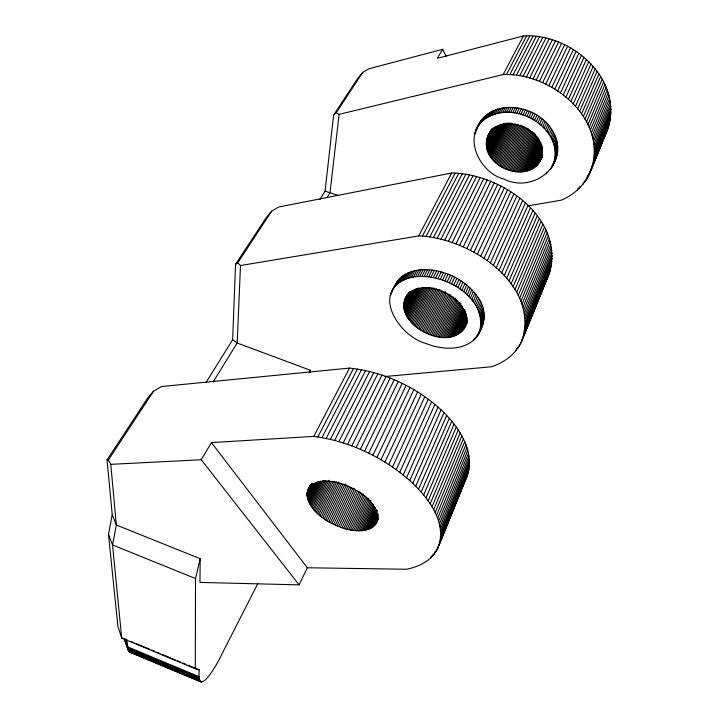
<?xml version="1.0" encoding="UTF-8"?>
<svg xmlns="http://www.w3.org/2000/svg" width="718" height="718" viewBox="0 0 718 718"><rect width="100%" height="100%" fill="white"/><g stroke="black" fill="none" stroke-linecap="round" stroke-linejoin="round"><path stroke-width="1.08" d="M257.771 583.725L221.117 655.579C218.119 662.696 196.642 700.553 199.218 669.876L195.278 668.718L195.529 578.555L200.169 558.712L116.343 525.002L112.241 514.555L107.027 459.915L147.639 398.104L153.481 391.265L161.55 386.526L349.522 368.092C383.439 371.655 415.982 386.787 441.067 409.825C458.524 426.259 475.801 451.371 467.014 476.33L437.612 548.678C431.814 560.578 418.872 566.852 406.415 569.248L307.349 567.776L211.424 442.611L201.273 459.753L110.778 464.34L108.436 459.933L153.481 391.265M528.457 205.815L561.422 200.142C573.628 194.901 584.228 185.477 589.774 173.298L607.275 130.245C625.198 80.317 571.393 32.696 523.422 35.945L437.316 58.311L442.665 49.3L446.111 56.363M306.954 494.908C308.058 478.134 330.783 479.759 342.235 484.031C357.546 489.559 376.079 500.159 377.767 518.082C375.218 534.192 353.444 531.894 342.001 527.775C327.022 522.273 309.575 512.087 306.954 494.908L312.518 483.941M200.169 558.712L199.972 582.406L299.083 584.865L307.349 567.776M384.543 376.555L491.444 366.781C504.054 362.653 515.748 354.145 521.439 341.885L549.019 273.989C565.99 218.263 501.281 173.451 451.658 173.002L278.665 207.026L271.619 211.2L266.163 217.725L235.549 264.314L232.65 339.695L206.048 382.443M553.084 164.754C564.824 132.067 522.623 103.473 493.356 114.718C459.035 126.547 475.594 171.665 503.91 179.114C534.793 194.363 571.591 162.564 552.573 130.945C537.1 103.015 486.14 96.113 475.379 131.816M403.695 305.383C409.547 270.803 467.651 293.195 466.637 320.991C459.206 353.938 404.126 332.281 403.695 305.383L410.723 291.526M479.301 332.47C489.245 296.319 440.349 270.004 409.592 277.839C369.348 290.108 398.257 335.943 425.648 343.392C440.798 349.37 460.283 351.281 473.62 340.206C485.386 329.024 487.881 309.494 477.443 296.579C466.52 281.25 448.4 271.619 429.795 269.833C421.717 269.169 413.29 270.121 406.047 273.953C397.871 277.678 394.451 286.365 390.834 293.895M486.292 143.618C489.479 109.71 543.849 123.837 542.377 152.943C538.015 185.612 485.942 171.817 486.292 143.618L494.729 126.969M437.612 548.678C448.301 522.91 427.82 497.018 409.745 480.53C382.954 456.989 349.172 441.121 313.766 436.391L211.424 442.611M589.774 173.298C611.063 121.082 552.241 72.347 503.201 74.564L339.138 114.35L336.195 112.78L333.637 115.033L325.075 191.132L319.761 199.676M235.549 264.314L237.721 262.869L240.494 265.525L237.164 343.016L213.165 381.904M521.439 341.885C541.596 284.229 468.657 237.398 418.72 235.926L240.494 265.525M339.138 114.35L330.002 192.612L327.058 197.378M310.113 372.471L310.373 370.264L237.164 343.016L232.65 339.695M195.278 668.718L121.719 638.069L117.896 626.338L108.49 534.443L112.241 514.555M432.281 556.351L433.116 554.296M516.009 350.519L516.852 348.445M584.452 182.264L585.278 180.236M440.646 537.208L469.312 466.682M525.064 329.49L551.747 263.838M593.66 160.706L610.156 120.103M433.843 554.565L435.099 551.487M517.561 348.481L518.405 346.408M585.96 180.128L588.024 175.048M440.376 539.658L468.98 469.195M524.634 332.093L551.271 266.459M593.14 163.327L609.627 122.706M435.261 552.698L436.508 549.611M448.194 520.81L449.45 517.732M518.988 346.363L519.832 344.29M523.628 334.938L524.894 331.824M525.738 329.75L527.003 326.627M535.852 304.818L537.118 301.704M537.962 299.621L539.227 296.507M587.351 177.92L591.058 168.775M591.883 166.747L593.122 163.695M593.948 161.667L596.003 156.587M596.829 154.558L598.893 149.479M599.718 147.441L601.774 142.361M602.599 140.333L603.838 137.282M439.937 542.027L468.486 471.645M524.05 334.642L550.661 269.026M592.494 165.903L608.972 125.273M436.517 550.733L464.492 481.733M520.281 344.164L549.019 273.989M588.625 175.641L604.691 136.016M439.326 544.325L467.831 474.024M523.323 337.119L549.916 271.539M591.713 168.425L608.182 127.786M440.412 529.48L469.303 458.775M525.441 321.386L552.277 255.707M594.396 152.629L610.973 112.071M440.664 532.119L469.473 461.468M525.468 324.132L552.25 258.462M594.289 155.357L610.83 114.781M430.576 558.03L431.41 555.983M582.837 184.32L583.662 182.291M440.744 534.695L469.473 464.106M525.343 326.834L552.07 261.173M594.037 158.05L610.56 117.456M577.362 190.019L578.196 187.99M439.972 526.788L468.962 456.038M525.253 318.595L552.16 252.924M594.369 149.874L610.973 109.333M579.291 188.206L580.117 186.177M438.581 521.268L467.768 450.428M524.418 312.931L551.478 247.261M593.903 144.291L610.587 103.805M439.362 524.05L468.45 453.255M524.921 315.776L551.891 250.106M594.208 147.091L610.847 106.578M437.612 518.441L466.915 447.574M523.772 310.059L550.912 244.407M593.463 141.482L610.192 101.032M436.472 515.578L465.892 444.684M522.955 307.16L550.194 241.535M592.88 138.673L609.654 98.24M433.663 509.762L463.343 438.842M520.873 301.345L548.319 235.773M591.3 133.036L608.191 92.676M435.153 512.679L464.699 441.776M521.995 304.261L549.333 238.654M592.162 135.855L608.99 95.458M432.003 506.827L461.818 435.898M519.599 298.437L547.152 232.892M590.313 130.227L607.257 89.912M430.163 503.883L460.13 432.954M518.181 295.529L545.851 230.011M589.182 127.436L606.198 87.165M428.161 500.922L458.272 430.001M516.601 292.621L544.406 227.157M587.916 124.672L605.005 84.428M425.998 497.969L456.262 427.057M514.887 289.74L542.808 224.321M586.516 121.925L603.676 81.726M607.275 130.245L605.103 135.002M423.665 495.016L454.099 424.123M513.02 286.877L541.076 221.503M584.99 119.206L602.231 79.061M421.179 492.072L451.784 421.206M511.01 284.041L539.209 218.721M583.339 116.522L600.661 76.422M418.54 489.146L449.315 418.307M508.865 281.232L537.217 215.974M581.562 113.893L598.965 73.837M415.749 486.248L446.704 415.444M506.585 278.467L535.081 213.273M579.659 111.299L597.152 71.297M467.014 476.33L464.914 480.701M477.802 335.288L483.385 322.624M551.577 167.662L555.382 159.54M554.224 161.667L556.522 156.461M412.814 483.367L443.948 412.617M478.601 333.906L482.9 324.159M504.171 275.748L532.828 210.616M552.375 166.235L555.992 158.023M577.64 108.759L595.222 68.811M546.317 173.998L547.08 172.257M473.62 340.206L474.472 338.259M481.231 322.903L484.246 316.073M555.346 155.097L557.644 149.891M481.186 324.599L484.201 317.769M555.211 156.784L557.509 151.57M475.899 337.873L476.761 335.925M481.033 326.25L484.04 319.42M554.978 158.445L557.276 153.23M476.905 336.607L479.041 331.743M480.764 327.866L483.77 321.045M550.688 169.044L552.986 163.83M554.655 160.069L556.944 154.864M480.683 317.688L483.717 310.858M555.14 149.927L557.446 144.731M409.745 480.53L441.067 409.825M480.979 319.447L484.004 312.617M501.631 273.073L530.449 208.014M555.31 151.669L557.617 146.463M575.513 106.273L593.185 66.379M481.159 321.188L484.183 314.358M555.373 153.392L557.68 148.186M406.541 477.73L438.052 407.079M498.974 270.462L527.954 205.465M573.269 103.859L591.031 64.01M479.759 314.116L482.801 307.286M554.493 146.445L556.818 141.24M480.279 315.911L483.313 309.081M554.87 148.186L557.177 142.99M478.385 310.526L481.446 303.696M553.461 142.954L555.786 137.757M479.121 312.321L482.173 305.491M554.027 144.695L556.351 139.498M477.533 308.731L480.602 301.901M552.788 141.222L555.122 136.034M403.211 474.975L434.911 404.387M496.192 267.904L525.352 202.988M570.918 101.507L588.778 61.712M399.764 472.282L431.653 401.748M493.311 265.418L522.632 200.573M568.459 99.228L586.426 59.486M475.513 305.159L478.601 298.338M551.173 137.802L553.515 132.615M476.572 306.936L479.651 300.115M552.025 139.498L554.368 134.311M372.238 527.461L378.251 514.205M460.714 332.524L467.149 318.361M536.31 165.984L542.664 151.983M474.347 303.4L477.443 296.579M550.221 136.124L552.573 130.945M373.136 526.832L378.215 515.614M461.584 331.779L467.095 319.636M537.136 165.185L542.575 153.185M373.952 526.159L378.117 516.969M462.392 330.989L466.978 320.865M537.908 164.35L542.44 154.343M374.697 525.432L377.937 518.279M463.128 330.154L467.256 321.045M538.626 163.471L542.252 155.465M375.361 524.661L378.144 518.531M463.81 329.284L467.014 322.194M539.281 162.546L542.566 155.456M375.954 523.844L378.242 518.791M464.411 328.359L467.167 322.283M539.882 161.595L542.664 155.537M376.896 522.076L377.812 520.056M465.417 326.412L467.247 322.355M540.896 159.584L542.252 156.587M367.993 529.426L376.797 510.121M456.675 335.001L466.341 313.802M532.514 168.721L542.539 146.741M369.151 529.022L377.488 510.713M396.201 469.635L428.287 399.181M457.761 334.462L466.503 315.265M490.313 262.994L519.814 198.231M533.528 168.111L542.637 148.114M565.91 97.02L583.976 57.341M473.081 301.659L476.187 294.838M549.18 134.472L551.532 129.294M370.246 528.556L377.192 513.289M458.802 333.861L466.619 316.683M534.506 167.447L542.234 150.448M371.278 528.035L377.758 513.774M459.789 333.215L467.14 317.042M535.431 166.738L542.243 151.74M365.507 530.09L375.72 507.77M454.341 335.925L465.417 311.72M530.351 169.798L541.776 144.83M366.781 529.785L376.053 509.484M455.526 335.494L465.668 313.29M471.726 299.945L474.831 293.132M531.446 169.286L541.946 146.31M548.049 132.857L550.41 127.678M468.728 296.606L471.861 289.803M545.536 129.734L547.915 124.564M361.387 530.647L373.495 504.332M450.518 336.904L463.487 308.704M526.832 171.019L540.142 142.083M362.805 530.512L373.97 506.208M451.828 336.634L464.322 309.431M528.035 170.66L540.869 142.72M392.531 467.059L424.823 396.677M487.226 260.652L516.897 195.978M563.262 94.902L581.445 55.277M470.272 298.257L473.395 291.445M546.838 131.277L549.207 126.099M364.188 530.333L374.868 507.016M453.103 336.311L465.12 310.095M529.211 170.256L541.112 144.3M388.77 464.555L421.26 394.254M467.095 294.99L470.236 288.187M484.04 258.399L513.891 193.797M544.163 128.235L546.551 123.065M560.534 92.864L578.816 53.303M358.417 530.728L371.493 502.429M447.79 337.272L462.195 306.083M524.346 171.557L539.083 139.66M359.924 530.71L372.516 503.408M449.172 337.119L462.625 307.923M525.603 171.315L539.397 141.392M355.311 530.584L369.357 500.311M444.954 337.406L460.803 303.247M465.381 293.42L468.54 286.626M521.771 171.871L537.944 137.012M542.709 126.781L545.106 121.62M356.882 530.683L370.91 500.392M446.381 337.37L461.279 305.195M523.063 171.746L538.294 138.861M352.08 530.207L367.113 497.969M442.028 337.307L458.398 302.188M519.123 171.961L535.825 136.142M463.595 291.903L466.763 285.109M541.192 125.381L543.589 120.22M384.911 462.123L417.598 391.902M480.764 256.218L510.794 191.715M557.715 90.917L576.114 51.409M353.705 530.423L368.711 498.157M443.5 337.388L459.843 302.242M520.451 171.943L536.66 137.102M461.737 290.431L464.914 283.637M539.595 124.034L542.009 118.883M350.429 529.938L365.965 496.721M440.538 337.182L457.635 300.591M517.777 171.925L535.448 134.14M459.807 289.013L462.993 282.228M537.944 122.751L540.358 117.599M347.09 529.229L363.613 494.047M437.531 336.742L455.652 298.176M515.084 171.683L533.286 132.938M380.971 459.762L413.864 389.641M477.407 254.136L507.626 189.714M554.826 89.068L573.332 49.614M348.769 529.606L364.798 495.411M439.039 336.993L456.648 299.415M516.43 171.835L534.596 133.063M376.959 457.501L410.05 387.469M473.979 252.153L504.377 187.82M551.864 87.309L570.478 47.918M343.707 528.304L360.768 492.18M434.498 336.087L453.175 296.552M512.374 171.216L531.132 131.52M457.815 287.658L461.01 280.873M536.229 121.53L538.653 116.388M345.403 528.798L361.962 493.643M436.014 336.446L454.171 297.898M513.729 171.476L532.442 131.762M455.759 286.365L458.973 279.589M534.452 120.373L536.893 115.23M342.001 527.775L359.108 491.668M432.99 335.674L451.703 296.166M511.028 170.902L530.288 130.236M338.618 526.545L355.787 490.493M429.983 334.696L449.262 294.218M453.659 285.136L456.881 278.369M508.362 170.112L528.179 128.495M532.63 119.278L535.081 114.144M372.875 455.32L406.164 385.386M470.487 250.259L501.065 186.025M548.839 85.657L567.561 46.32M340.305 527.183L357.447 491.103M431.482 335.216L450.716 294.712M509.69 170.534L528.995 129.886M451.505 283.978L454.745 277.211M530.764 118.264L533.223 113.139M336.93 525.863L354.62 488.823M428.493 334.13L447.817 293.68M507.052 169.645L526.913 128.046M449.315 282.892L452.564 276.134M528.861 117.321L531.32 112.196M333.61 524.364L351.371 487.369M425.577 332.856L445.465 291.436M504.476 168.55L524.427 127.005M368.738 453.237L402.233 383.403M466.933 248.473L497.7 184.329M545.752 84.105L564.59 44.83M335.261 525.136L352.987 488.123M427.031 333.52L446.39 293.088M505.75 169.125L525.666 127.553M447.09 281.878L450.348 275.129M526.913 116.451L529.381 111.335M331.976 523.548L349.783 486.58M424.15 332.147L443.598 291.759M503.228 167.931L523.225 126.404M444.837 280.944L448.104 274.195M524.939 115.67L527.416 110.554M328.79 521.798L346.668 484.865M421.367 330.594L440.906 290.251M500.796 166.549L520.882 125.076M364.556 451.254L398.239 381.527M463.325 246.795L494.271 182.74M542.62 82.669L561.566 43.448M330.37 522.695L348.212 485.745M422.74 331.393L442.234 291.023M501.999 167.267L522.04 125.758M325.721 519.904L343.195 484.004M418.72 328.88L437.845 289.578M442.557 280.092L445.833 273.352M498.498 165.005L518.19 124.546M522.937 114.961L525.423 109.845M360.328 449.369L394.209 379.75M459.673 245.224L490.798 181.268M539.433 81.34L558.487 42.174M327.237 520.873L345.161 483.95M420.03 329.759L439.604 289.435M499.629 165.795L519.285 125.327M482.308 325.649L480.8 328.467M440.26 279.32L443.544 272.589M520.909 114.333L523.404 109.226M324.24 518.908L341.274 484.022M417.445 327.964L436.625 288.681M497.403 164.162L516.655 124.726M437.944 278.638L441.247 271.907M518.872 113.794L521.376 108.696M321.413 516.834L338.519 481.957M415.031 326.026L433.798 287.783M495.33 162.376L514.178 123.963M356.074 447.601L390.143 378.09M455.984 243.77L487.289 179.904M536.202 80.12L555.382 41.007M322.804 517.884L339.874 483.008M416.216 327.013L434.937 288.753M496.344 163.291L515.641 123.864M435.629 278.037L438.949 271.314M516.825 113.345L519.338 108.247M320.066 515.748L336.724 481.886M413.891 325.012L432.2 287.792M494.352 161.433L512.76 124.017M433.322 277.525L436.643 270.812M514.77 112.977L517.292 107.879M317.527 513.523L333.278 481.67M411.755 322.894L429.149 287.712M492.548 159.45L510.543 123.056M351.793 445.932L386.06 376.537M452.268 242.433L483.752 178.665M532.944 79.025L552.232 39.966M318.765 514.644L334.974 481.787M412.796 323.962L430.647 287.765M493.428 160.455L511.871 123.065M431.015 277.103L434.345 270.39M512.715 112.699L515.246 107.61M315.22 511.225L330.047 481.374M409.843 320.677L426.304 287.532M490.95 157.359L508.03 122.966M316.342 512.383L331.626 481.536M410.777 321.799L427.704 287.64M491.722 158.418L509.259 123.02M428.718 276.762L432.056 270.067M510.669 112.502L513.208 107.422M313.156 508.882L327.049 481.024M408.165 318.388L423.683 287.272M489.559 155.178L505.239 123.756M314.152 510.058L329.015 480.207M408.973 319.546L424.966 287.415M490.232 156.282L506.854 122.877M347.503 444.388L381.949 375.11M448.526 241.212L480.189 177.534M529.66 78.038L549.055 39.032M426.447 276.52L429.795 269.833M508.631 112.403L511.18 107.323M311.361 506.495L324.312 480.629M343.204 442.952L377.839 373.791M406.729 316.046L420.613 288.322M444.774 240.108L476.608 176.529M488.411 152.925L503.147 123.487M526.357 77.176L545.86 38.225M312.222 507.689L325.649 480.827M407.411 317.221L422.265 287.514M488.958 154.056L504.162 123.631M309.216 502.923L320.228 481.033M405.078 312.474L417.032 288.717M487.136 149.452L499.468 124.95M424.194 276.376L427.551 269.681M506.612 112.385L509.17 107.305M309.853 504.108L321.359 481.231M405.562 313.667L418.495 287.927M487.495 150.618L500.796 124.142M310.571 505.301L323.046 480.432M406.11 314.861L419.518 288.124M487.926 151.776L501.702 124.313M307.753 499.396L316.315 482.469M404.054 308.893L413.559 290.09M486.436 145.942L496.335 126.35M308.166 500.563L317.706 481.643M404.324 310.077L414.816 289.3M486.598 147.109L497.484 125.56M421.969 276.313L425.343 269.627M504.61 112.457L507.177 107.386M308.65 501.738L318.684 481.832M338.914 441.642L373.719 372.597M404.665 311.271L416.144 288.51M441.014 239.13L473.009 175.65M486.831 148.285L498.193 125.749M523.036 76.431L542.646 37.533M334.642 440.448L369.617 371.529M403.731 304.244L410.256 291.373M437.244 238.277L469.419 174.896M486.418 141.32L492.88 128.603M519.706 75.812L539.424 36.959M307.026 495.994L313.093 484.04M486.319 142.46L493.769 127.786M307.187 497.107L314.251 483.169M403.74 306.541L411.764 290.709M307.43 498.247L314.987 483.304M403.866 307.708L412.374 290.889M419.788 276.34L423.162 269.663M486.328 144.776L495.249 127.149M502.645 112.618L505.212 107.547M415.551 276.672L418.944 270.013M498.804 113.211L501.379 108.14M307.825 489.882L309.781 485.978M404.997 298.876L407.007 294.918M487.899 135.899L490.439 130.972M307.483 490.816L310.364 485.323M404.593 299.891L407.106 294.945M487.468 136.941L491.049 130.021M307.223 491.794L310.266 485.808M404.261 300.941L407.788 294.012M487.109 138.009L491.094 130.182M310.032 486.517L311.038 484.542M490.232 132.049L491.731 129.114M307.053 492.799L311.612 483.824M404.01 302.018L408.533 293.115M486.813 139.095L491.785 129.312M310.786 485.79L311.791 483.806M490.968 131.17L491.965 129.213M306.954 493.84L312.025 483.869M403.83 303.122L409.359 292.235M486.589 140.198L492.548 128.459M408.901 293.527L409.906 291.544M417.643 276.466L421.035 269.797M500.706 112.87L503.273 107.799M330.388 439.38L365.534 370.587M433.493 237.55L465.829 174.259M516.377 75.309L536.202 36.51M413.505 276.977L416.907 270.318M496.937 113.623L499.522 108.562M409.592 277.839L413.012 271.189M493.356 114.718L495.95 109.666M411.522 277.363L414.923 270.713M495.124 114.135L497.718 109.073M405.957 279.042L409.377 272.409M489.99 116.136L492.602 111.084M407.743 278.396L411.154 271.754M491.642 115.383L494.244 110.33M326.16 438.438L361.468 369.77M429.759 236.958L462.248 173.756M513.056 74.941L532.989 36.187M402.618 280.576L406.047 273.953M486.876 117.851L489.496 112.807M321.978 437.63L357.438 369.079M426.043 236.482L458.694 173.379M509.753 74.69L529.776 35.981M404.243 279.769L407.671 273.136M488.402 116.953L491.013 111.909M398.239 283.439L401.676 276.834M482.747 120.965L485.368 115.921M399.612 282.416L403.049 275.802M484.049 119.861L486.669 114.817M401.066 281.456L404.503 274.832M485.431 118.829L488.043 113.776M391.391 292.406L396.282 282.973M475.98 130.299L480.1 122.338M393.715 288.223L397.162 281.627M478.35 125.991L480.979 120.947M394.703 286.931L398.14 280.334M479.319 124.654L481.949 119.61M390.377 295.43L391.849 292.603M474.867 133.368L477.057 129.168M395.78 285.71L399.226 279.105M480.378 123.361L483.008 118.326M474.454 134.948L475.765 132.435M396.964 284.543L400.402 277.938M481.518 122.141L484.147 117.097M317.841 436.939L353.453 368.522M422.363 236.141L455.158 173.128M506.459 74.564L526.59 35.9M313.766 436.391L349.522 368.092M418.72 235.926L451.658 173.002M503.201 74.564L523.422 35.945M309.296 372.22L310.373 370.264M545.976 280.182L546.838 278.683M333.637 115.033L357.528 78.657L362.617 72.5L368.881 68.775L442.665 49.3M237.721 262.869L271.619 211.2M336.195 112.78L362.617 72.5M107.027 459.915L108.436 459.933M131.466 652.689L129.716 652.168L128.441 650.571L124.376 638.733L128.441 650.571L199.577 680.305M325.075 191.132L338.34 195.52M195.529 578.555L112.529 544.944L108.49 534.443M131.017 641.452L134.122 642.745M136.187 643.606L149.622 649.207M151.686 650.068L154.783 651.361M156.856 652.222L159.952 653.515M162.017 654.376L175.452 659.968M177.517 660.829L180.622 662.122M182.686 662.983L185.791 664.276M187.856 665.137L199.218 669.876M110.778 464.34L116.343 525.002L112.529 544.944L121.719 638.069L126.889 639.729L127.535 646.801L199.164 676.706M127.535 646.801L127.669 647.914L199.182 677.783M199.254 678.743L127.867 648.91L124.492 638.975M199.389 679.578L128.127 649.799L127.669 647.914M199.81 680.906L128.809 651.217L124.654 639.092M201.794 682.1L129.231 651.756L124.6 638.32M201.3 682.1L129.716 652.168L125.722 640.77L126.171 641.03M201.273 459.753L299.083 584.865M125.309 640.402L124.636 639.388"/></g></svg>
